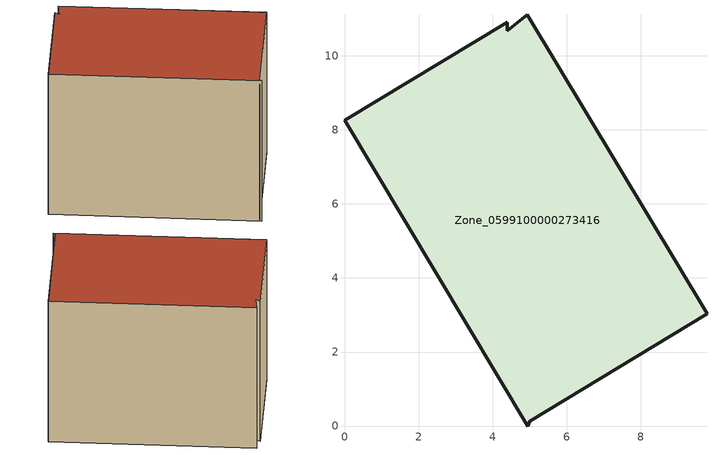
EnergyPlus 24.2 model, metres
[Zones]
Zone_0599100000273416
 floor ground (C_G): 5,0.13 4.95,0 0,8.26 4.39,10.91 4.4,10.68 4.94,11.11 9.79,3.04 z0
 wall outside (C_F): 4.39,10.91 0,8.26 4.95,0 5,0.13 9.79,3.04 4.94,11.11 4.4,10.68 4.39,10.91 z0:7.51
 roof outside (C_R): 4.4,10.68 4.39,10.91 0,8.26 4.95,0 5,0.13 9.79,3.04 4.94,11.11 z7.51
[BUILDING]
Pand.0599100000273416: North Axis=0; Terrain=City; Loads Convergence Tolerance Value=0.04; Temperature Convergence Tolerance Value=0.4; Solar Distribution=FullExterior; Maximum Number of Warmup Days=25; Minimum Number of Warmup Days=1
[Site:Location]
Rotterdam.The.Hague.AP_ZH_NLD Design_Conditions: Latitude=51.96; Longitude=4.45; Time Zone=1; Elevation=-4.5
[SITE:GROUNDTEMPERATURE:BUILDINGSURFACE]
18, 18, 18, 18, 18, 18, 18, 18, 18, 18, 18, 18
[MATERIAL] Thermal Absorptance=0.9; Solar Absorptance=0.7; Visible Absorptance=0.7
Name | Roughness | Thickness | Conductivity | Density | Specific Heat
G.TC.1946 | MediumSmooth | 0.15 | 1 | 540 | 1210
F.TC.1946 | Rough | 0.3 | 0.857143 | 1920 | 840
R.TC.1946 | MediumRough | 0.2 | 0.909091 | 1500 | 1000
[CONSTRUCTION]
C_G: G.TC.1946
C_F: F.TC.1946
C_R: R.TC.1946
[ZONE]
Zone_0599100000273416: Type=1; Multiplier=1; Ceiling Height=Autocalculate; Volume=Autocalculate; Floor Area=autocalculate; Part of Total Floor Area=Yes
[ZONEINFILTRATION:DESIGNFLOWRATE]
Infil_Zone_0599100000273416: Zone or ZoneList or Space or SpaceList=Zone_0599100000273416; Schedule=AlwaysOn; Design Flow Rate Calculation Method=Flow/Area; Flow Rate per Floor Area=0.003; Constant Term Coefficient=1; Temperature Term Coefficient=0; Velocity Term Coefficient=0; Velocity Squared Term Coefficient=0
[HVACTEMPLATE:ZONE:IDEALLOADSAIRSYSTEM]
Zone_0599100000273416: Maximum Heating Supply Air Temperature=50; Minimum Cooling Supply Air Temperature=13; Maximum Heating Supply Air Humidity Ratio=0.0156; Minimum Cooling Supply Air Humidity Ratio=0.0077; Heating Limit=NoLimit; Cooling Limit=NoLimit; Dehumidification Control Type=ConstantSensibleHeatRatio; Cooling Sensible Heat Ratio=0.7; Dehumidification Setpoint=60; Humidification Control Type=None; Humidification Setpoint=30; Outdoor Air Method=None; Outdoor Air Flow Rate per Person=0.00944; Outdoor Air Flow Rate per Zone Floor Area=0; Outdoor Air Flow Rate per Zone=0; Demand Controlled Ventilation Type=None; Outdoor Air Economizer Type=NoEconomizer; Heat Recovery Type=None; Sensible Heat Recovery Effectiveness=0.7; Latent Heat Recovery Effectiveness=0.65
[ZONECONTROL:THERMOSTAT]
ThermostatControl_Zone_0599100000273416: Zone or ZoneList=Zone_0599100000273416; Control Type Schedule=DualSetpointControlType; Control 1=Thermostat_Zone_0599100000273416; Temperature Difference Between Cutout And Setpoint=0
[THERMOSTATSETPOINT:DUALSETPOINT]
Thermostat_Zone_0599100000273416: Heating Setpoint Temperature Schedule=HeatingSetpoint_Zone_0599100000273416; Cooling Setpoint Temperature Schedule=CoolingSetpoint_Zone_0599100000273416
[SCHEDULE:COMPACT]
HeatingSetpoint_Zone_0599100000273416: Through: 12/31, For: AllDays, Until: 24:00, 21
CoolingSetpoint_Zone_0599100000273416: Through: 12/31, For: AllDays, Until: 24:00, 24
DualSetpointControlType: Through: 12/31, For: AllDays, Until: 24:00, 4
AlwaysOn: Through: 12/31, For: AllDays, Until: 24:00, 1
